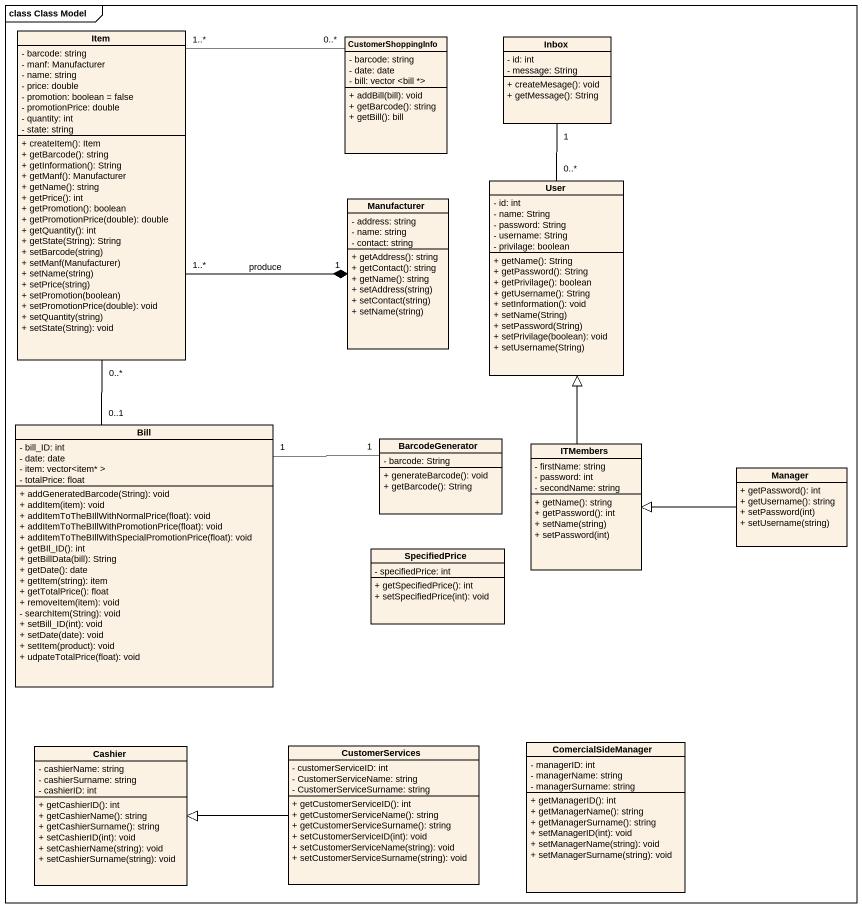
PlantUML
@startuml
mainframe class Class Model
hide circle
hide empty members
skinparam classAttributeIconSize 0
class Item {
  - barcode: string
  - manf: Manufacturer
  - name: string
  - price: double
  - promotion: boolean = false
  - promotionPrice: double
  - quantity: int
  - state: string
  + createItem(): Item
  + getBarcode(): string
  + getInformation(): String
  + getManf(): Manufacturer
  + getName(): string
  + getPrice(): int
  + getPromotion(): boolean
  + getPromotionPrice(double): double
  + getQuantity(): int
  + getState(String): String
  + setBarcode(string)
  + setManf(Manufacturer)
  + setName(string)
  + setPrice(string)
  + setPromotion(boolean)
  + setPromotionPrice(double): void
  + setQuantity(string)
  + setState(String): void
}
class CustomerShoppingInfo {
  - barcode: string
  - date: date
  - bill: vector <bill *>
  + addBill(bill): void
  + getBarcode(): string
  + getBill(): bill
}
class Inbox {
  - id: int
  - message: String
  + createMesage(): void
  + getMessage(): String
}
class Manufacturer {
  - address: string
  - name: string
  - contact: string
  + getAddress(): string
  + getContact(): string
  + getName(): string
  + setAddress(string)
  + setContact(string)
  + setName(string)
}
class User {
  - id: int
  - name: String
  - password: String
  - username: String
  - privilage: boolean
  + getName(): String
  + getPassword(): String
  + getPrivilage(): boolean
  + getUsername(): String
  + setInformation(): void
  + setName(String)
  + setPassword(String)
  + setPrivilage(boolean): void
  + setUsername(String)
}
class Bill {
  - bill_ID: int
  - date: date
  - item: vector<item* >
  - totalPrice: float
  + addGeneratedBarcode(String): void
  + addItem(item): void
  + addItemToTheBIllWithNormalPrice(float): void
  + addItemToTheBIllWithPromotionPrice(float): void
  + addItemToTheBIllWithSpecialPromotionPrice(float): void
  + getBIl_ID(): int
  + getBillData(bill): String
  + getDate(): date
  + getItem(string): item
  + getTotalPrice(): float
  + removeItem(item): void
  - searchItem(String): void
  + setBill_ID(int): void
  + setDate(date): void
  + setItem(product): void
  + udpateTotalPrice(float): void
}
class BarcodeGenerator {
  - barcode: String
  + generateBarcode(): void
  + getBarcode(): String
}
class ITMembers {
  - firstName: string
  - password: int
  - secondName: string
  + getName(): string
  + getPassword(): int
  + setName(string)
  + setPassword(int)
}
class Manager {
  + getPassword(): int
  + getUsername(): string
  + setPassword(int)
  + setUsername(string)
}
class SpecifiedPrice {
  - specifiedPrice: int
  + getSpecifiedPrice(): int
  + setSpecifiedPrice(int): void
}
class ComercialSideManager {
  - managerID: int
  - managerName: string
  - managerSurname: string
  + getManagerID(): int
  + getManagerName(): string
  + getManagerSurname(): string
  + setManagerID(int): void
  + setManagerName(string): void
  + setManagerSurname(string): void
}
class Cashier {
  - cashierName: string
  - cashierSurname: string
  - cashierID: int
  + getCashierID(): int
  + getCashierName(): string
  + getCashierSurname(): string
  + setCashierID(int): void
  + setCashierName(string): void
  + setCashierSurname(string): void
}
class CustomerServices {
  - customerServiceID: int
  - CustomerServiceName: string
  - CustomerServiceSurname: string
  + getCustomerServiceID(): int
  + getCustomerServiceName(): string
  + getCustomerServiceSurname(): string
  + setCustomerServiceID(int): void
  + setCustomerServiceName(string): void
  + setCustomerServiceSurname(string): void
}
Item "1..*" -right- "0..*" CustomerShoppingInfo
Item "1..*" -right-* "1" Manufacturer : produce
User "0..*" -up- "1" Inbox
Bill "0..1" -up- "0..*" Item
Bill "1" -right- "1" BarcodeGenerator
ITMembers -up-|> User
Manager -left-|> ITMembers
CustomerServices -left-|> Cashier
@enduml
